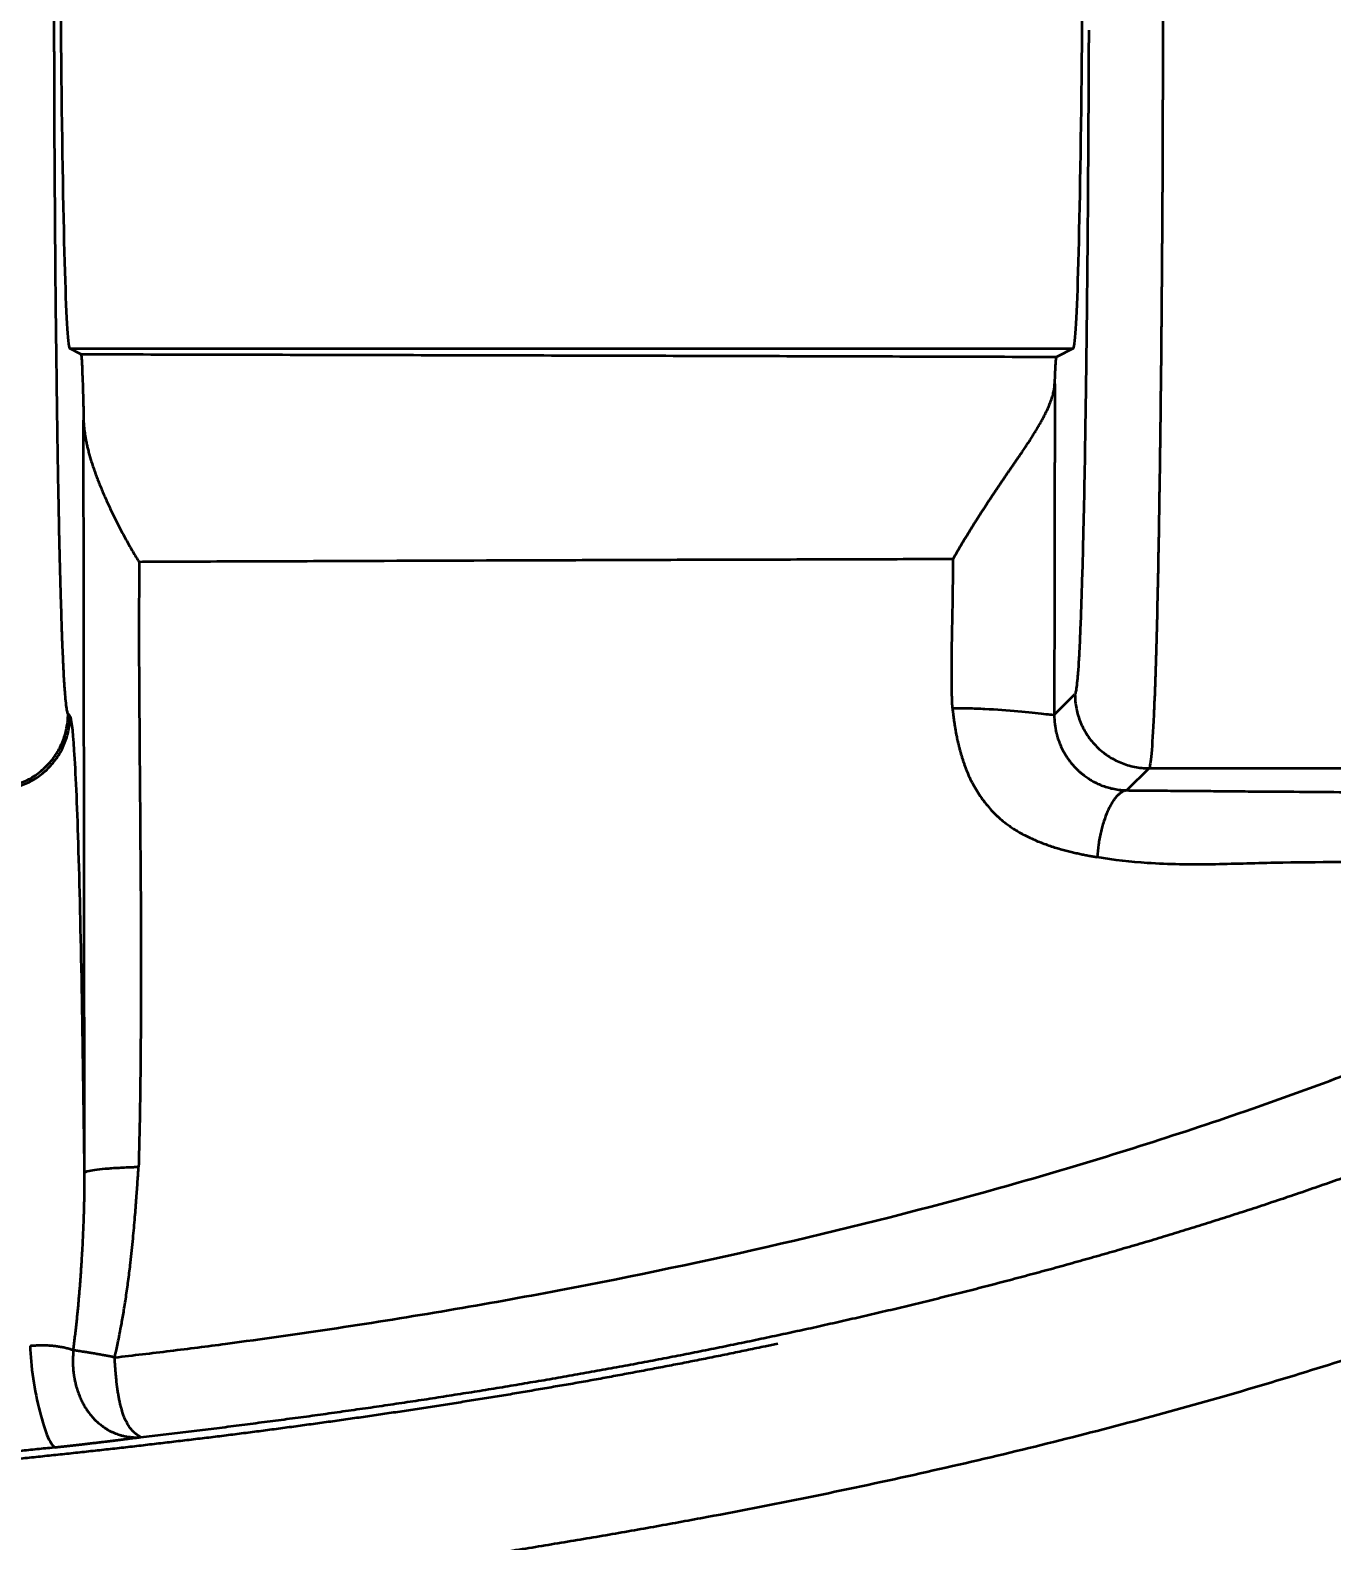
# Model space of a CAD drawing. Header units: millimetres. Extents: x -742 to 742, y -525 to 525.
# Drawn here: x -180.73 to -171.89, y 118.69 to 128.94 of the extents above; entities that cross this region are included whole.
import ezdxf

# ---------------------------------------------------------------- set-up
doc = ezdxf.new("R2010")
doc.units = ezdxf.units.MM
doc.layers.get('0').update_dxf_attribs({"lineweight": 18})
doc.layers.add('尺寸线层', color=3, linetype='Continuous', lineweight=18)
doc.layers.add('粗实线层', color=7, linetype='Continuous', lineweight=35)
doc.styles.add('标准', font='', dxfattribs={"width": 0.667})
doc.styles.get('标准').set_extended_font_data('宋体')
doc.dimstyles.new('标准', dxfattribs={"dimscale": 3, "dimtxt": 3.5, "dimasz": 4, "dimexe": 2, "dimexo": 0, "dimtad": 1, "dimdsep": 46, "dimtxsty": '标准', "dimblk": '_CAXARROW', "dimcen": 0, "dimdle": 6, "dimazin": 2, "dimtfac": 0.707107, "dimtdec": 3, "dimtmove": 2, "dimatfit": 3, "dimfxl": 1, "dimfrac": 2, "dimtolj": 1, "dimarcsym": 1})

# ---------------------------------------------------------------- blocks, each defined once
blk = doc.blocks.new('*X9')
at = {"layer": '尺寸线层', "color": 0, "lineweight": 18}
blk.add_line((-74.916, -11.807), (-74.916, -102.289), dxfattribs=at)
at = {"layer": '尺寸线层', "color": 0, "lineweight": 18, "insert": (-81.954, -94.827), "char_height": 10.5, "width": 29.85047, "attachment_point": 5, "rotation": 90, "line_spacing_factor": 1.15057, "style": '标准'}
blk.add_mtext('\\T1.1;200', dxfattribs=at)
blk = doc.blocks.new('_CAXARROW')
blk.add_hatch(color=0).paths.add_polyline_path([(0, 0), (-1, 0.125), (-1, -0.125)], flags=0)
blk = doc.blocks.new('*X12')
at = {"layer": '尺寸线层', "color": 0, "lineweight": 18}
blk.add_line((-130.485, -61.807), (-27.403, -61.807), dxfattribs=at)
at = {"layer": '尺寸线层', "color": 0, "lineweight": 18, "insert": (-37.702, -54.77), "char_height": 10.5, "width": 41.19614, "attachment_point": 5, "line_spacing_factor": 1.15057, "style": '标准'}
blk.add_mtext('\\T1.1;-210', dxfattribs=at)

msp = doc.modelspace()

# ---------------------------------------------------------------- linework, layer by layer
at = {"layer": '粗实线层'}
for p, q in [((-180.46, 126.779), (-173.649, 126.779)), ((-180.385, 126.741), (-180.46, 126.779)), ((-180.46, 126.779), (-173.649, 126.779)), ((-173.649, 126.779), (-173.761, 126.723)), ((-173.778, 124.295), (-173.637, 124.434)), ((-180.459, 124.287), (-180.472, 124.301)), ((-173.134, 123.931), (-173.284, 123.782)), ((-173.134, 123.931), (-164.983, 123.931))]:
    msp.add_line(p, q, dxfattribs=at)
for centre, start_param, end_param in [((-180.46, 130.679), 6.281918, 9.424889), ((-173.649, 130.679), 3.141481, 6.284452)]:
    msp.add_ellipse(centre, major_axis=(0, 3.9), ratio=0.017455, start_param=start_param, end_param=end_param, dxfattribs=at)
for points, knots in [([(-173.039, 129.966), (-173.039, 129.954), (-173.039, 129.928), (-173.039, 129.89), (-173.039, 129.851), (-173.039, 129.813), (-173.039, 129.774), (-173.039, 129.736), (-173.039, 129.697), (-173.039, 129.659), (-173.039, 129.62), (-173.039, 129.582), (-173.039, 129.543), (-173.039, 129.505), (-173.039, 129.466), (-173.039, 129.428), (-173.039, 129.389), (-173.04, 129.351), (-173.04, 129.312), (-173.04, 129.274), (-173.04, 129.236), (-173.04, 129.197), (-173.04, 129.159), (-173.04, 129.12), (-173.04, 129.082), (-173.04, 129.043), (-173.04, 129.005), (-173.04, 128.967), (-173.04, 128.928), (-173.04, 128.89), (-173.04, 128.852), (-173.04, 128.814), (-173.041, 128.776), (-173.041, 128.737), (-173.041, 128.699), (-173.041, 128.661), (-173.041, 128.623), (-173.041, 128.585), (-173.041, 128.547), (-173.041, 128.509), (-173.042, 128.471), (-173.042, 128.433), (-173.042, 128.395), (-173.042, 128.358), (-173.042, 128.32), (-173.042, 128.282), (-173.042, 128.245), (-173.043, 128.207), (-173.043, 128.17), (-173.043, 128.132), (-173.043, 128.095), (-173.043, 128.058), (-173.043, 128.02), (-173.044, 127.983), (-173.044, 127.946), (-173.044, 127.909), (-173.044, 127.872), (-173.044, 127.835), (-173.045, 127.798), (-173.045, 127.761), (-173.045, 127.725), (-173.045, 127.688), (-173.045, 127.652), (-173.046, 127.615), (-173.046, 127.579), (-173.046, 127.543), (-173.046, 127.506), (-173.047, 127.47), (-173.047, 127.434), (-173.047, 127.398), (-173.047, 127.363), (-173.048, 127.327), (-173.048, 127.291), (-173.048, 127.256), (-173.048, 127.22), (-173.049, 127.185), (-173.049, 127.15), (-173.049, 127.115), (-173.05, 127.08), (-173.05, 127.045), (-173.05, 127.01), (-173.05, 126.975), (-173.051, 126.941), (-173.051, 126.906), (-173.051, 126.872), (-173.052, 126.838), (-173.052, 126.804), (-173.052, 126.77), (-173.053, 126.736), (-173.053, 126.702), (-173.053, 126.669), (-173.054, 126.635), (-173.054, 126.602), (-173.054, 126.569), (-173.055, 126.535), (-173.055, 126.503), (-173.056, 126.47), (-173.056, 126.437), (-173.056, 126.405), (-173.057, 126.372), (-173.057, 126.34), (-173.057, 126.308), (-173.058, 126.276), (-173.058, 126.244), (-173.059, 126.213), (-173.059, 126.181), (-173.059, 126.15), (-173.06, 126.119), (-173.06, 126.081), (-173.061, 126.036), (-173.062, 125.986), (-173.062, 125.935), (-173.063, 125.885), (-173.064, 125.836), (-173.065, 125.787), (-173.065, 125.738), (-173.066, 125.69), (-173.067, 125.643), (-173.068, 125.596), (-173.068, 125.549), (-173.069, 125.503), (-173.07, 125.458), (-173.071, 125.413), (-173.072, 125.368), (-173.072, 125.324), (-173.073, 125.281), (-173.074, 125.238), (-173.075, 125.196), (-173.076, 125.154), (-173.077, 125.113), (-173.078, 125.073), (-173.079, 125.033), (-173.079, 124.994), (-173.08, 124.955), (-173.081, 124.917), (-173.082, 124.88), (-173.083, 124.843), (-173.084, 124.807), (-173.085, 124.771), (-173.086, 124.736), (-173.087, 124.702), (-173.088, 124.668), (-173.089, 124.636), (-173.09, 124.603), (-173.091, 124.572), (-173.092, 124.541), (-173.093, 124.511), (-173.094, 124.481), (-173.095, 124.453), (-173.096, 124.425), (-173.098, 124.397), (-173.099, 124.371), (-173.1, 124.345), (-173.101, 124.32), (-173.102, 124.303), (-173.102, 124.295)], [0, 0, 0, 0, 0.029536, 0.059086, 0.08865, 0.118229, 0.147822, 0.177428, 0.207049, 0.236685, 0.266334, 0.295997, 0.325675, 0.355367, 0.385073, 0.414793, 0.444527, 0.474276, 0.504038, 0.533815, 0.563606, 0.593411, 0.623231, 0.653064, 0.682912, 0.712774, 0.74265, 0.77254, 0.802444, 0.832363, 0.862295, 0.892242, 0.922203, 0.952178, 0.982168, 1.012171, 1.042189, 1.072221, 1.102267, 1.132327, 1.162402, 1.19249, 1.222593, 1.25271, 1.282841, 1.312986, 1.343146, 1.37332, 1.403507, 1.43371, 1.463926, 1.494156, 1.524401, 1.554659, 1.584932, 1.615219, 1.645521, 1.675836, 1.706166, 1.73651, 1.766868, 1.79724, 1.827626, 1.858027, 1.888442, 1.91887, 1.949314, 1.979771, 2.010242, 2.040728, 2.071228, 2.101742, 2.13227, 2.162813, 2.193369, 2.22394, 2.254525, 2.285124, 2.315737, 2.346365, 2.377007, 2.407663, 2.438333, 2.469017, 2.499715, 2.530428, 2.561155, 2.591896, 2.622651, 2.653421, 2.684204, 2.715002, 2.745814, 2.77664, 2.807481, 2.838335, 2.869204, 2.900087, 2.930984, 2.961895, 2.992821, 3.023761, 3.054715, 3.085683, 3.116665, 3.147662, 3.178672, 3.209697, 3.240736, 3.292452, 3.344217, 3.396033, 3.447899, 3.499815, 3.551781, 3.603798, 3.655865, 3.707982, 3.76015, 3.812367, 3.864635, 3.916954, 3.969322, 4.021741, 4.07421, 4.126729, 4.179299, 4.231918, 4.284588, 4.337309, 4.390079, 4.4429, 4.495771, 4.548693, 4.601664, 4.654686, 4.707758, 4.760881, 4.814053, 4.867276, 4.92055, 4.973873, 5.027247, 5.080671, 5.134145, 5.18767, 5.241245, 5.29487, 5.348545, 5.402271, 5.456047, 5.509873, 5.56375, 5.617677, 5.671654, 5.671654, 5.671654, 5.671654]), ([(-180.565, 128.78), (-180.565, 128.792), (-180.565, 128.818), (-180.566, 128.856), (-180.566, 128.894), (-180.566, 128.931), (-180.566, 128.968), (-180.566, 129.005), (-180.566, 129.042), (-180.566, 129.078), (-180.566, 129.114), (-180.566, 129.15), (-180.566, 129.186), (-180.566, 129.221), (-180.567, 129.256), (-180.567, 129.29), (-180.567, 129.325), (-180.567, 129.359), (-180.567, 129.392), (-180.567, 129.426), (-180.567, 129.459), (-180.567, 129.492), (-180.567, 129.524), (-180.567, 129.557), (-180.567, 129.588), (-180.567, 129.62), (-180.567, 129.651), (-180.567, 129.682), (-180.567, 129.713), (-180.567, 129.743), (-180.567, 129.773), (-180.567, 129.803), (-180.567, 129.823), (-180.567, 129.833)], [0, 0, 0, 0, 0.038714, 0.077111, 0.115191, 0.152955, 0.190402, 0.227532, 0.264346, 0.300844, 0.337025, 0.372889, 0.408438, 0.44367, 0.478585, 0.513185, 0.547468, 0.581435, 0.615086, 0.648421, 0.68144, 0.714143, 0.74653, 0.778601, 0.810356, 0.841795, 0.872918, 0.903725, 0.934217, 0.964393, 0.994252, 1.023797, 1.053025, 1.053025, 1.053025, 1.053025]), ([(-173.544, 128.939), (-173.544, 128.926), (-173.544, 128.9), (-173.544, 128.858), (-173.545, 128.815), (-173.545, 128.77), (-173.545, 128.723), (-173.545, 128.674), (-173.545, 128.622), (-173.546, 128.569), (-173.546, 128.514), (-173.546, 128.457), (-173.546, 128.398), (-173.547, 128.337), (-173.547, 128.274), (-173.547, 128.21), (-173.548, 128.066), (-173.55, 127.871), (-173.551, 127.651), (-173.552, 127.503), (-173.554, 127.368), (-173.555, 127.223), (-173.557, 127.048), (-173.559, 126.877), (-173.561, 126.71), (-173.563, 126.547), (-173.565, 126.389), (-173.568, 126.236), (-173.57, 126.076), (-173.574, 125.84), (-173.58, 125.579), (-173.586, 125.319), (-173.592, 125.145), (-173.596, 125.024), (-173.598, 124.948), (-173.601, 124.89), (-173.603, 124.835), (-173.605, 124.781), (-173.608, 124.728), (-173.61, 124.684), (-173.613, 124.647), (-173.614, 124.617), (-173.616, 124.594), (-173.618, 124.575), (-173.618, 124.564), (-173.619, 124.559)], [0, 0, 0, 0, 0.02687, 0.055202, 0.084997, 0.116254, 0.148974, 0.183157, 0.218803, 0.255912, 0.294484, 0.334519, 0.376018, 0.418982, 0.463409, 0.509301, 0.556657, 0.770041, 0.932165, 1.043005, 1.102546, 1.239923, 1.37731, 1.514705, 1.652109, 1.789521, 1.926942, 2.064372, 2.201811, 2.373002, 2.750857, 3.025964, 3.295302, 3.43724, 3.556413, 3.652822, 3.726467, 3.845426, 3.953771, 4.051506, 4.13863, 4.215146, 4.281053, 4.336353, 4.381046, 4.381046, 4.381046, 4.381046]), ([(-180.49, 124.42), (-180.49, 124.423), (-180.491, 124.429), (-180.492, 124.438), (-180.492, 124.448), (-180.493, 124.459), (-180.494, 124.47), (-180.495, 124.483), (-180.496, 124.497), (-180.497, 124.511), (-180.498, 124.527), (-180.499, 124.544), (-180.5, 124.562), (-180.501, 124.582), (-180.502, 124.603), (-180.503, 124.625), (-180.505, 124.676), (-180.509, 124.753), (-180.513, 124.853), (-180.515, 124.927), (-180.517, 125), (-180.52, 125.082), (-180.523, 125.189), (-180.526, 125.303), (-180.529, 125.422), (-180.532, 125.548), (-180.534, 125.679), (-180.537, 125.816), (-180.54, 125.97), (-180.544, 126.218), (-180.548, 126.536), (-180.553, 126.915), (-180.556, 127.21), (-180.558, 127.445), (-180.559, 127.606), (-180.56, 127.737), (-180.561, 127.87), (-180.562, 128.009), (-180.563, 128.161), (-180.563, 128.3), (-180.564, 128.424), (-180.564, 128.534), (-180.565, 128.629), (-180.565, 128.71), (-180.565, 128.758), (-180.565, 128.78)], [0, 0, 0, 0, 0.026719, 0.054898, 0.084535, 0.115632, 0.148188, 0.182204, 0.217679, 0.254614, 0.293009, 0.332864, 0.37418, 0.416956, 0.461192, 0.50689, 0.55405, 0.763955, 0.924494, 1.035645, 1.097392, 1.234135, 1.370886, 1.507646, 1.644415, 1.781192, 1.917977, 2.054771, 2.191574, 2.362065, 2.738071, 3.012077, 3.279981, 3.42174, 3.540519, 3.636319, 3.70914, 3.827465, 3.93525, 4.032495, 4.119204, 4.195376, 4.261013, 4.316115, 4.360682, 4.360682, 4.360682, 4.360682]), ([(-180.385, 126.741), (-180.384, 126.74), (-180.382, 126.729), (-180.379, 126.698), (-180.379, 126.686), (-180.377, 126.664), (-180.377, 126.656), (-180.376, 126.639), (-180.376, 126.63), (-180.374, 126.582), (-180.372, 126.536), (-180.37, 126.454), (-180.369, 126.425), (-180.368, 126.378), (-180.368, 126.362), (-180.367, 126.328), (-180.367, 126.311), (-180.366, 126.293)], [0, 0, 0, 0, 0.1121794, 0.1121794, 0.1682692, 0.1682692, 0.196314, 0.196314, 0.2243589, 0.2243589, 0.3365383, 0.3365383, 0.3926281, 0.3926281, 0.4206729, 0.4206729, 0.4487178, 0.4487178, 0.4487178, 0.4487178]), ([(-173.774, 126.541), (-173.773, 126.571), (-173.772, 126.598), (-173.77, 126.643), (-173.769, 126.661), (-173.767, 126.691), (-173.766, 126.703), (-173.763, 126.718), (-173.762, 126.722), (-173.761, 126.723)], [0, 0, 0, 0, 0.045635, 0.045635, 0.09127, 0.09127, 0.1369049, 0.1369049, 0.1825399, 0.1825399, 0.1825399, 0.1825399]), ([(-174.465, 125.35), (-174.461, 125.356), (-174.455, 125.368), (-174.444, 125.386), (-174.434, 125.404), (-174.423, 125.422), (-174.413, 125.44), (-174.402, 125.458), (-174.392, 125.476), (-174.381, 125.494), (-174.37, 125.511), (-174.359, 125.529), (-174.348, 125.547), (-174.337, 125.565), (-174.326, 125.583), (-174.315, 125.6), (-174.304, 125.618), (-174.293, 125.636), (-174.281, 125.653), (-174.27, 125.671), (-174.259, 125.688), (-174.247, 125.706), (-174.236, 125.723), (-174.225, 125.741), (-174.213, 125.758), (-174.202, 125.775), (-174.191, 125.792), (-174.179, 125.809), (-174.168, 125.826), (-174.156, 125.843), (-174.145, 125.86), (-174.134, 125.877), (-174.122, 125.893), (-174.111, 125.91), (-174.1, 125.927), (-174.089, 125.943), (-174.077, 125.959), (-174.066, 125.976), (-174.055, 125.992), (-174.044, 126.008), (-174.033, 126.024), (-174.018, 126.045), (-174.001, 126.07), (-173.98, 126.101), (-173.961, 126.13), (-173.942, 126.159), (-173.924, 126.186), (-173.908, 126.213), (-173.892, 126.239), (-173.878, 126.264), (-173.864, 126.288), (-173.851, 126.311), (-173.84, 126.334), (-173.829, 126.355), (-173.82, 126.376), (-173.811, 126.396), (-173.804, 126.415), (-173.797, 126.433), (-173.791, 126.451), (-173.786, 126.468), (-173.782, 126.484), (-173.779, 126.499), (-173.777, 126.514), (-173.775, 126.528), (-173.775, 126.537), (-173.775, 126.541)], [0, 0, 0, 0, 0.018119, 0.036254, 0.054405, 0.072571, 0.09075, 0.108942, 0.127144, 0.145357, 0.163578, 0.181806, 0.200041, 0.21828, 0.236522, 0.254766, 0.27301, 0.291252, 0.309493, 0.327728, 0.345959, 0.364182, 0.382396, 0.4006, 0.418792, 0.436971, 0.455135, 0.473282, 0.491412, 0.509522, 0.52761, 0.545677, 0.563719, 0.581734, 0.599721, 0.617678, 0.635602, 0.653491, 0.671345, 0.68916, 0.706936, 0.72467, 0.759761, 0.79412, 0.827756, 0.860683, 0.892916, 0.924474, 0.955378, 0.985652, 1.015323, 1.044419, 1.072971, 1.101013, 1.128581, 1.155709, 1.182428, 1.208768, 1.234759, 1.260429, 1.285802, 1.310903, 1.335755, 1.360378, 1.384792, 1.384792, 1.384792, 1.384792]), ([(-180.36, 121.188), (-180.36, 121.214), (-180.36, 121.268), (-180.36, 121.374), (-180.361, 121.507), (-180.361, 121.666), (-180.361, 121.985), (-180.362, 122.676), (-180.363, 123.527), (-180.364, 124.378), (-180.365, 125.016), (-180.366, 125.548), (-180.366, 125.974), (-180.366, 126.187), (-180.366, 126.293)], [0, 0, 0, 0, 0.079772, 0.159544, 0.319088, 0.478632, 0.638177, 1.276353, 2.552706, 3.190883, 3.829059, 4.467236, 4.786324, 5.105413, 5.105413, 5.105413, 5.105413]), ([(-180.366, 126.293), (-180.366, 126.29), (-180.366, 126.283), (-180.366, 126.272), (-180.365, 126.261), (-180.364, 126.249), (-180.363, 126.238), (-180.362, 126.226), (-180.36, 126.213), (-180.358, 126.201), (-180.356, 126.188), (-180.354, 126.175), (-180.352, 126.162), (-180.349, 126.148), (-180.346, 126.134), (-180.343, 126.12), (-180.34, 126.106), (-180.336, 126.091), (-180.332, 126.076), (-180.328, 126.06), (-180.324, 126.045), (-180.319, 126.029), (-180.314, 126.013), (-180.309, 125.996), (-180.303, 125.979), (-180.297, 125.962), (-180.291, 125.945), (-180.285, 125.927), (-180.278, 125.909), (-180.271, 125.891), (-180.264, 125.872), (-180.256, 125.853), (-180.246, 125.829), (-180.234, 125.799), (-180.218, 125.763), (-180.202, 125.728), (-180.185, 125.692), (-180.168, 125.656), (-180.151, 125.62), (-180.132, 125.584), (-180.113, 125.548), (-180.094, 125.512), (-180.074, 125.475), (-180.054, 125.439), (-180.033, 125.403), (-180.011, 125.367), (-179.997, 125.343), (-179.989, 125.331)], [0, 0, 0, 0, 0.013221, 0.02666, 0.040319, 0.054199, 0.068303, 0.082631, 0.097186, 0.111969, 0.126982, 0.142226, 0.157702, 0.173413, 0.18936, 0.205544, 0.221967, 0.23863, 0.255534, 0.272682, 0.290074, 0.307712, 0.325596, 0.343728, 0.36211, 0.380741, 0.399624, 0.418759, 0.438146, 0.457787, 0.477683, 0.497833, 0.518239, 0.555503, 0.592821, 0.630189, 0.667602, 0.705055, 0.742543, 0.780061, 0.817601, 0.85516, 0.89273, 0.930305, 0.96788, 1.005448, 1.043004, 1.043004, 1.043004, 1.043004]), ([(-179.989, 125.331), (-179.989, 125.29), (-179.99, 125.178), (-179.991, 124.966), (-179.991, 124.666), (-179.989, 124.377), (-179.987, 124.133), (-179.986, 123.962), (-179.984, 123.751), (-179.982, 123.524), (-179.981, 123.296), (-179.979, 123.108), (-179.978, 122.937), (-179.978, 122.793), (-179.978, 122.673), (-179.978, 122.577), (-179.978, 122.474), (-179.978, 122.366), (-179.978, 122.242), (-179.979, 122.103), (-179.98, 121.947), (-179.982, 121.781), (-179.984, 121.605), (-179.988, 121.419), (-179.992, 121.292), (-179.993, 121.227)], [0, 0, 0, 0, 0.123076, 0.334957, 0.635716, 1.025498, 1.198905, 1.369904, 1.538446, 1.829844, 2.051505, 2.222548, 2.393604, 2.564649, 2.655548, 2.752319, 2.854961, 2.963475, 3.077862, 3.224546, 3.381013, 3.547265, 3.723302, 3.909104, 4.104578, 4.104578, 4.104578, 4.104578]), ([(-174.465, 125.35), (-174.521, 125.35), (-174.634, 125.35), (-174.859, 125.349), (-175.142, 125.348), (-175.482, 125.347), (-175.937, 125.346), (-176.509, 125.344), (-177.428, 125.341), (-178.239, 125.338), (-178.937, 125.335), (-179.287, 125.334), (-179.579, 125.333), (-179.784, 125.332), (-179.901, 125.332), (-179.96, 125.331), (-179.989, 125.331)], [0, 0, 0, 0, 0.172635, 0.345269, 0.690538, 1.035808, 1.381077, 2.071615, 2.762153, 4.14323, 4.488499, 4.833769, 5.179038, 5.351672, 5.43799, 5.524307, 5.524307, 5.524307, 5.524307]), ([(-174.469, 124.339), (-174.469, 124.351), (-174.47, 124.377), (-174.472, 124.416), (-174.473, 124.457), (-174.473, 124.499), (-174.474, 124.543), (-174.474, 124.588), (-174.474, 124.635), (-174.473, 124.683), (-174.473, 124.733), (-174.472, 124.785), (-174.471, 124.832), (-174.47, 124.889), (-174.468, 124.974), (-174.466, 125.079), (-174.465, 125.185), (-174.464, 125.271), (-174.465, 125.325), (-174.465, 125.35)], [0, 0, 0, 0, 0.037878, 0.077216, 0.118021, 0.160305, 0.204084, 0.249377, 0.296207, 0.344599, 0.394584, 0.446195, 0.499469, 0.534913, 0.618871, 0.752343, 0.850048, 0.936556, 1.011611, 1.011611, 1.011611, 1.011611]), ([(-173.637, 124.434), (-173.637, 124.401), (-173.634, 124.368), (-173.621, 124.304), (-173.612, 124.272), (-173.586, 124.211), (-173.571, 124.182), (-173.534, 124.127), (-173.513, 124.102), (-173.467, 124.055), (-173.441, 124.034), (-173.386, 123.998), (-173.357, 123.982), (-173.296, 123.957), (-173.265, 123.947), (-173.2, 123.935), (-173.167, 123.931), (-173.134, 123.931)], [0, 0, 0, 0, 0.0987126, 0.0987126, 0.1974251, 0.1974251, 0.2961377, 0.2961377, 0.3948502, 0.3948502, 0.4935628, 0.4935628, 0.5922753, 0.5922753, 0.6909879, 0.6909879, 0.7897005, 0.7897005, 0.7897005, 0.7897005]), ([(-174.469, 124.339), (-174.435, 124.34), (-174.364, 124.34), (-174.21, 124.334), (-174.016, 124.319), (-173.864, 124.302), (-173.792, 124.295), (-173.778, 124.294), (-173.778, 124.295)], [0, 0, 0, 0, 0.0866088, 0.1732176, 0.3464352, 0.5196529, 0.6062617, 0.6928705, 0.6928705, 0.6928705, 0.6928705]), ([(-174.469, 124.339), (-174.468, 124.33), (-174.466, 124.314), (-174.463, 124.29), (-174.46, 124.265), (-174.457, 124.241), (-174.453, 124.217), (-174.449, 124.193), (-174.445, 124.17), (-174.44, 124.146), (-174.436, 124.123), (-174.43, 124.1), (-174.425, 124.077), (-174.419, 124.055), (-174.413, 124.033), (-174.406, 124.011), (-174.399, 123.989), (-174.392, 123.968), (-174.381, 123.936), (-174.365, 123.895), (-174.342, 123.846), (-174.316, 123.798), (-174.288, 123.753), (-174.257, 123.709), (-174.223, 123.667), (-174.194, 123.635), (-174.17, 123.611), (-174.152, 123.594), (-174.131, 123.577), (-174.108, 123.558), (-174.082, 123.539), (-174.053, 123.52), (-174.022, 123.501), (-173.987, 123.481), (-173.95, 123.463), (-173.909, 123.444), (-173.868, 123.427), (-173.826, 123.412), (-173.786, 123.398), (-173.746, 123.386), (-173.709, 123.376), (-173.673, 123.366), (-173.638, 123.358), (-173.604, 123.351), (-173.572, 123.344), (-173.542, 123.338), (-173.513, 123.333), (-173.495, 123.33), (-173.486, 123.328)], [0, 0, 0, 0, 0.023564, 0.047053, 0.070454, 0.093762, 0.116967, 0.140065, 0.163048, 0.185911, 0.208652, 0.231266, 0.25375, 0.276101, 0.298318, 0.320399, 0.342343, 0.36415, 0.385821, 0.439217, 0.492363, 0.545363, 0.598328, 0.651414, 0.704811, 0.758707, 0.781299, 0.806378, 0.833975, 0.864116, 0.896822, 0.932102, 0.969957, 1.010385, 1.053391, 1.098972, 1.147114, 1.192693, 1.236579, 1.278761, 1.319238, 1.358009, 1.395077, 1.430447, 1.464126, 1.496123, 1.526451, 1.555124, 1.555124, 1.555124, 1.555124]), ([(-180.975, 123.798), (-180.942, 123.798), (-180.909, 123.801), (-180.845, 123.814), (-180.813, 123.824), (-180.752, 123.849), (-180.723, 123.864), (-180.669, 123.901), (-180.643, 123.922), (-180.596, 123.969), (-180.575, 123.994), (-180.539, 124.049), (-180.523, 124.078), (-180.498, 124.139), (-180.488, 124.17), (-180.475, 124.235), (-180.472, 124.268), (-180.472, 124.301)], [0, 0, 0, 0, 0.0987126, 0.0987126, 0.1974251, 0.1974251, 0.2961377, 0.2961377, 0.3948503, 0.3948503, 0.4935629, 0.4935629, 0.5922754, 0.5922754, 0.690988, 0.690988, 0.7897006, 0.7897006, 0.7897006, 0.7897006]), ([(-180.606, 123.932), (-180.583, 123.955), (-180.562, 123.981), (-180.525, 124.035), (-180.51, 124.064), (-180.485, 124.125), (-180.475, 124.157), (-180.462, 124.221), (-180.459, 124.254), (-180.459, 124.287)], [0, 0, 0, 0, 0.0985849, 0.0985849, 0.1971697, 0.1971697, 0.2957546, 0.2957546, 0.3943394, 0.3943394, 0.3943394, 0.3943394]), ([(-180.36, 121.188), (-180.365, 121.649), (-180.377, 122.477), (-180.401, 123.48), (-180.429, 124.12), (-180.449, 124.275), (-180.459, 124.287)], [0, 0, 0, 0, 0.775612, 1.551224, 2.326835, 3.102437, 3.102437, 3.102437, 3.102437]), ([(-173.778, 124.295), (-173.778, 124.291), (-173.778, 124.285), (-173.778, 124.275), (-173.777, 124.265), (-173.776, 124.255), (-173.776, 124.245), (-173.775, 124.235), (-173.773, 124.225), (-173.772, 124.215), (-173.77, 124.205), (-173.769, 124.195), (-173.767, 124.185), (-173.765, 124.175), (-173.762, 124.166), (-173.76, 124.156), (-173.757, 124.146), (-173.754, 124.136), (-173.751, 124.127), (-173.747, 124.117), (-173.744, 124.108), (-173.74, 124.098), (-173.736, 124.089), (-173.732, 124.079), (-173.728, 124.07), (-173.723, 124.061), (-173.719, 124.052), (-173.714, 124.043), (-173.709, 124.034), (-173.703, 124.025), (-173.698, 124.016), (-173.692, 124.008), (-173.687, 123.999), (-173.681, 123.991), (-173.674, 123.982), (-173.668, 123.974), (-173.662, 123.966), (-173.655, 123.958), (-173.648, 123.95), (-173.641, 123.942), (-173.634, 123.935), (-173.627, 123.928), (-173.619, 123.92), (-173.612, 123.913), (-173.604, 123.906), (-173.596, 123.899), (-173.588, 123.893), (-173.579, 123.885), (-173.568, 123.877), (-173.555, 123.868), (-173.542, 123.859), (-173.528, 123.851), (-173.513, 123.842), (-173.497, 123.834), (-173.481, 123.826), (-173.465, 123.819), (-173.447, 123.812), (-173.429, 123.806), (-173.41, 123.8), (-173.391, 123.795), (-173.37, 123.791), (-173.35, 123.787), (-173.328, 123.784), (-173.306, 123.782), (-173.291, 123.782), (-173.284, 123.782)], [0, 0, 0, 0, 0.0084399, 0.0169167, 0.0254313, 0.0339848, 0.0425782, 0.0512125, 0.0598885, 0.0686074, 0.0773699, 0.0861771, 0.0950299, 0.1039291, 0.1128757, 0.1218704, 0.1309143, 0.140008, 0.1491525, 0.1583486, 0.167597, 0.1768985, 0.186254, 0.1956642, 0.2051298, 0.2146515, 0.2242302, 0.2338664, 0.243561, 0.2533145, 0.2631276, 0.2730011, 0.2829356, 0.2929316, 0.3029899, 0.313111, 0.3232955, 0.333544, 0.3438572, 0.3542355, 0.3646796, 0.3751899, 0.3857671, 0.3964116, 0.4071239, 0.4179046, 0.4287542, 0.4396731, 0.4554746, 0.4718702, 0.4888608, 0.506447, 0.5246293, 0.5434082, 0.5627843, 0.5827579, 0.6033295, 0.6244994, 0.6462679, 0.6686354, 0.6916021, 0.7151683, 0.7393342, 0.7641, 0.7894659, 0.7894659, 0.7894659, 0.7894659]), ([(-173.102, 124.295), (-173.107, 124.181), (-173.113, 124.093), (-173.123, 123.971), (-173.129, 123.937), (-173.134, 123.931)], [0, 0, 0, 0, 0.1830516, 0.1830516, 0.3661031, 0.3661031, 0.3661031, 0.3661031]), ([(-180.962, 123.785), (-180.929, 123.785), (-180.896, 123.788), (-180.831, 123.801), (-180.8, 123.81), (-180.739, 123.835), (-180.71, 123.851), (-180.655, 123.888), (-180.629, 123.909), (-180.606, 123.932)], [0, 0, 0, 0, 0.0986568, 0.0986568, 0.1973136, 0.1973136, 0.2959704, 0.2959704, 0.3946272, 0.3946272, 0.3946272, 0.3946272]), ([(-173.284, 123.782), (-173.285, 123.782), (-173.288, 123.781), (-173.294, 123.78), (-173.304, 123.778), (-173.319, 123.771), (-173.336, 123.759), (-173.353, 123.742), (-173.37, 123.722), (-173.386, 123.698), (-173.401, 123.67), (-173.421, 123.63), (-173.438, 123.584), (-173.451, 123.541), (-173.458, 123.515), (-173.464, 123.489), (-173.471, 123.455), (-173.48, 123.4), (-173.484, 123.357), (-173.486, 123.328)], [0, 0, 0, 0, 0.0081694, 0.0163389, 0.0326777, 0.0653554, 0.0980331, 0.1307108, 0.1633885, 0.1960662, 0.228744, 0.2614217, 0.3267771, 0.3594548, 0.3757936, 0.3921325, 0.4248102, 0.4574879, 0.5230165, 0.5230165, 0.5230165, 0.5230165]), ([(-173.284, 123.782), (-173.281, 123.782), (-173.274, 123.782), (-173.261, 123.781), (-173.238, 123.781), (-173.205, 123.781), (-173.166, 123.781), (-173.114, 123.78), (-173.048, 123.78), (-172.944, 123.779), (-172.813, 123.778), (-172.657, 123.777), (-172.501, 123.775), (-172.294, 123.774), (-172.035, 123.772), (-171.726, 123.769), (-171.418, 123.766), (-171.112, 123.764), (-170.705, 123.76), (-170.301, 123.756), (-169.899, 123.752), (-169.599, 123.749), (-169.3, 123.746), (-169.052, 123.744), (-168.855, 123.742), (-168.731, 123.741), (-168.633, 123.74), (-168.559, 123.739), (-168.498, 123.738), (-168.455, 123.738), (-168.43, 123.738), (-168.418, 123.737), (-168.412, 123.737)], [0, 0, 0, 0, 0.009516, 0.019032, 0.038064, 0.076127, 0.114191, 0.152255, 0.228382, 0.304509, 0.456764, 0.609018, 0.761273, 0.913528, 1.218037, 1.522546, 1.827055, 2.131564, 2.436074, 3.045092, 3.349601, 3.65411, 3.95862, 4.263129, 4.415384, 4.567638, 4.643765, 4.719893, 4.79602, 4.834084, 4.853116, 4.872147, 4.872147, 4.872147, 4.872147]), ([(-168.67, 123.295), (-168.743, 123.296), (-168.891, 123.297), (-169.188, 123.297), (-169.489, 123.296), (-169.791, 123.294), (-170.02, 123.293), (-170.248, 123.291), (-170.439, 123.29), (-170.592, 123.289), (-170.745, 123.289), (-171.011, 123.289), (-171.543, 123.292), (-172.141, 123.297), (-172.71, 123.276), (-173.104, 123.279), (-173.37, 123.308), (-173.486, 123.328)], [0, 0, 0, 0, 0.224334, 0.448668, 0.897335, 1.121669, 1.346003, 1.570337, 1.794671, 1.906838, 2.019005, 2.243339, 2.692006, 3.589342, 4.03801, 4.486677, 4.8184, 4.8184, 4.8184, 4.8184]), ([(-180.155, 119.934), (-180.092, 119.941), (-179.967, 119.956), (-179.716, 119.986), (-179.277, 120.042), (-178.648, 120.131), (-177.892, 120.252), (-176.382, 120.524), (-174.631, 120.924), (-172.696, 121.518), (-171.524, 121.948), (-170.614, 122.327), (-169.948, 122.63), (-169.406, 122.898), (-168.982, 123.122), (-168.774, 123.237), (-168.67, 123.295)], [0, 0, 0, 0, 0.188176, 0.376353, 0.752705, 1.505411, 2.258116, 3.010822, 6.021643, 7.527054, 9.032465, 9.78517, 10.537875, 11.290581, 11.666933, 12.043286, 12.043286, 12.043286, 12.043286]), ([(-168.169, 122.794), (-168.191, 122.782), (-168.236, 122.757), (-168.303, 122.719), (-168.37, 122.682), (-168.438, 122.645), (-168.505, 122.609), (-168.573, 122.572), (-168.641, 122.536), (-168.709, 122.5), (-168.777, 122.465), (-168.845, 122.429), (-168.913, 122.394), (-168.982, 122.359), (-169.05, 122.325), (-169.119, 122.29), (-169.188, 122.256), (-169.257, 122.222), (-169.326, 122.188), (-169.395, 122.155), (-169.464, 122.122), (-169.534, 122.089), (-169.603, 122.056), (-169.673, 122.024), (-169.743, 121.991), (-169.812, 121.959), (-169.882, 121.928), (-169.952, 121.896), (-170.023, 121.865), (-170.093, 121.834), (-170.163, 121.803), (-170.234, 121.772), (-170.304, 121.742), (-170.375, 121.711), (-170.446, 121.682), (-170.517, 121.652), (-170.588, 121.622), (-170.659, 121.593), (-170.73, 121.564), (-170.801, 121.535), (-170.872, 121.507), (-170.944, 121.478), (-171.015, 121.45), (-171.087, 121.422), (-171.159, 121.394), (-171.23, 121.367), (-171.302, 121.34), (-171.374, 121.313), (-171.446, 121.286), (-171.518, 121.259), (-171.59, 121.233), (-171.663, 121.207), (-171.735, 121.181), (-171.807, 121.155), (-171.88, 121.129), (-171.953, 121.104), (-172.025, 121.079), (-172.098, 121.054), (-172.171, 121.029), (-172.243, 121.005), (-172.316, 120.98), (-172.389, 120.956), (-172.462, 120.932), (-172.536, 120.909), (-172.609, 120.885), (-172.682, 120.862), (-172.755, 120.839), (-172.829, 120.816), (-172.902, 120.793), (-172.976, 120.771), (-173.049, 120.748), (-173.123, 120.726), (-173.196, 120.704), (-173.27, 120.683), (-173.344, 120.661), (-173.418, 120.64), (-173.492, 120.619), (-173.566, 120.598), (-173.64, 120.577), (-173.714, 120.556), (-173.788, 120.536), (-173.862, 120.516), (-173.936, 120.496), (-174.01, 120.476), (-174.085, 120.456), (-174.159, 120.437), (-174.234, 120.417), (-174.308, 120.398), (-174.382, 120.379), (-174.457, 120.36), (-174.532, 120.342), (-174.606, 120.323), (-174.681, 120.305), (-174.756, 120.287), (-174.83, 120.269), (-174.905, 120.251), (-174.98, 120.234), (-175.055, 120.216), (-175.13, 120.199), (-175.205, 120.182), (-175.28, 120.165), (-175.355, 120.148), (-175.43, 120.131), (-175.505, 120.115), (-175.58, 120.099), (-175.655, 120.083), (-175.73, 120.067), (-175.805, 120.051), (-175.881, 120.035), (-175.956, 120.02), (-176.031, 120.004), (-176.107, 119.989), (-176.182, 119.974), (-176.257, 119.959), (-176.333, 119.944), (-176.408, 119.93), (-176.484, 119.915), (-176.559, 119.901), (-176.635, 119.887), (-176.71, 119.873), (-176.786, 119.859), (-176.862, 119.845), (-176.937, 119.832), (-177.013, 119.818), (-177.089, 119.805), (-177.164, 119.792), (-177.24, 119.778), (-177.316, 119.766), (-177.392, 119.753), (-177.467, 119.74), (-177.543, 119.728), (-177.619, 119.715), (-177.695, 119.703), (-177.771, 119.691), (-177.847, 119.679), (-177.923, 119.667), (-177.998, 119.655), (-178.074, 119.644), (-178.15, 119.632), (-178.226, 119.621), (-178.302, 119.61), (-178.378, 119.598), (-178.454, 119.587), (-178.53, 119.577), (-178.607, 119.566), (-178.683, 119.555), (-178.759, 119.545), (-178.835, 119.534), (-178.911, 119.524), (-178.987, 119.514), (-179.063, 119.504), (-179.139, 119.494), (-179.216, 119.484), (-179.292, 119.474), (-179.368, 119.464), (-179.444, 119.455), (-179.52, 119.446), (-179.597, 119.436), (-179.673, 119.427), (-179.749, 119.418), (-179.825, 119.409), (-179.902, 119.4), (-179.953, 119.394), (-179.978, 119.391)], [0, 0, 0, 0, 0.079197, 0.158361, 0.237493, 0.316593, 0.395661, 0.474697, 0.553701, 0.632674, 0.711616, 0.790526, 0.869404, 0.948252, 1.027069, 1.105854, 1.184609, 1.263332, 1.342025, 1.420687, 1.499318, 1.577919, 1.656488, 1.735027, 1.813535, 1.892012, 1.970458, 2.048873, 2.127257, 2.205609, 2.283931, 2.362221, 2.44048, 2.518707, 2.596903, 2.675066, 2.753199, 2.831299, 2.909369, 2.987408, 3.065416, 3.143393, 3.22134, 3.299256, 3.377142, 3.454999, 3.532825, 3.610622, 3.688389, 3.766126, 3.843834, 3.921512, 3.999161, 4.076781, 4.154371, 4.231932, 4.309464, 4.386967, 4.464441, 4.541886, 4.619301, 4.696687, 4.774044, 4.851372, 4.928671, 5.005941, 5.083181, 5.160391, 5.237573, 5.314725, 5.391848, 5.468943, 5.546009, 5.623046, 5.700055, 5.777036, 5.853989, 5.930913, 6.00781, 6.084679, 6.161521, 6.238335, 6.315121, 6.391879, 6.468611, 6.545315, 6.621991, 6.698641, 6.775263, 6.851857, 6.928425, 7.004965, 7.081478, 7.157964, 7.234422, 7.310853, 7.387257, 7.463634, 7.539983, 7.616304, 7.692599, 7.768865, 7.845104, 7.921315, 7.997499, 8.073656, 8.149786, 8.22589, 8.301966, 8.378016, 8.454039, 8.530036, 8.606006, 8.68195, 8.757869, 8.833761, 8.909627, 8.985468, 9.061283, 9.137072, 9.212835, 9.288573, 9.364285, 9.439972, 9.515634, 9.59127, 9.666881, 9.742466, 9.818026, 9.893561, 9.969071, 10.044555, 10.120014, 10.195448, 10.270857, 10.34624, 10.421599, 10.496932, 10.572239, 10.647521, 10.722778, 10.79801, 10.873217, 10.948399, 11.023556, 11.098689, 11.173797, 11.248881, 11.32394, 11.398975, 11.473987, 11.548974, 11.623937, 11.698876, 11.773791, 11.848683, 11.923551, 11.998396, 12.073217, 12.148015, 12.222789, 12.29754, 12.372268, 12.372268, 12.372268, 12.372268]), ([(-167.029, 121.973), (-167.049, 121.962), (-167.089, 121.939), (-167.149, 121.905), (-167.21, 121.871), (-167.271, 121.838), (-167.332, 121.804), (-167.393, 121.771), (-167.454, 121.738), (-167.516, 121.705), (-167.577, 121.672), (-167.639, 121.639), (-167.701, 121.607), (-167.764, 121.574), (-167.826, 121.542), (-167.889, 121.51), (-167.952, 121.478), (-168.015, 121.446), (-168.078, 121.415), (-168.141, 121.383), (-168.205, 121.352), (-168.269, 121.32), (-168.333, 121.289), (-168.397, 121.258), (-168.462, 121.228), (-168.526, 121.197), (-168.591, 121.167), (-168.656, 121.136), (-168.721, 121.106), (-168.787, 121.076), (-168.852, 121.046), (-168.918, 121.016), (-168.984, 120.987), (-169.05, 120.957), (-169.116, 120.928), (-169.183, 120.899), (-169.25, 120.87), (-169.317, 120.841), (-169.384, 120.812), (-169.451, 120.784), (-169.519, 120.755), (-169.586, 120.727), (-169.654, 120.699), (-169.722, 120.671), (-169.791, 120.643), (-169.859, 120.615), (-169.928, 120.588), (-169.997, 120.56), (-170.066, 120.533), (-170.135, 120.506), (-170.205, 120.479), (-170.274, 120.452), (-170.344, 120.426), (-170.415, 120.399), (-170.485, 120.373), (-170.555, 120.347), (-170.626, 120.321), (-170.697, 120.295), (-170.768, 120.269), (-170.839, 120.243), (-170.911, 120.218), (-170.983, 120.192), (-171.054, 120.167), (-171.127, 120.142), (-171.199, 120.117), (-171.271, 120.093), (-171.344, 120.068), (-171.596, 119.983), (-172.035, 119.843), (-172.669, 119.654), (-173.323, 119.475), (-173.997, 119.304), (-174.691, 119.143), (-175.405, 118.99), (-175.946, 118.884), (-176.306, 118.818), (-176.477, 118.787), (-176.649, 118.756), (-176.821, 118.726), (-176.995, 118.697), (-177.169, 118.668), (-177.344, 118.639), (-177.519, 118.611), (-177.696, 118.584), (-177.873, 118.557), (-178.051, 118.531), (-178.23, 118.505), (-178.41, 118.479), (-178.59, 118.454), (-178.771, 118.43), (-178.953, 118.406), (-179.136, 118.383), (-179.319, 118.36), (-179.503, 118.338), (-179.688, 118.316), (-179.874, 118.295), (-180.061, 118.274), (-180.248, 118.253), (-180.436, 118.234), (-180.625, 118.214), (-180.815, 118.196), (-181.006, 118.178), (-181.197, 118.16), (-181.389, 118.143), (-181.582, 118.126), (-181.775, 118.11), (-181.97, 118.094), (-182.165, 118.079), (-182.361, 118.064), (-182.558, 118.05), (-182.755, 118.037), (-182.953, 118.024), (-183.152, 118.011), (-183.352, 117.999), (-183.553, 117.987), (-183.754, 117.976), (-183.957, 117.966), (-184.16, 117.956), (-184.363, 117.946), (-184.568, 117.937), (-184.773, 117.929), (-184.979, 117.921), (-185.186, 117.913), (-185.394, 117.906), (-185.602, 117.9), (-185.811, 117.894), (-186.021, 117.889), (-186.161, 117.886), (-186.232, 117.884)], [0, 0, 0, 0, 0.071687, 0.143464, 0.215332, 0.287291, 0.359342, 0.431487, 0.503724, 0.576055, 0.64848, 0.721001, 0.793616, 0.866327, 0.939135, 1.01204, 1.085042, 1.158143, 1.231342, 1.30464, 1.378038, 1.451536, 1.525134, 1.598834, 1.672635, 1.746539, 1.820545, 1.894655, 1.968869, 2.043186, 2.117609, 2.192137, 2.26677, 2.34151, 2.416357, 2.49131, 2.566372, 2.641542, 2.716821, 2.792208, 2.867706, 2.943314, 3.019032, 3.094862, 3.170803, 3.246856, 3.323022, 3.399301, 3.475693, 3.5522, 3.62882, 3.705556, 3.782407, 3.859374, 3.936457, 4.013657, 4.090974, 4.168408, 4.245961, 4.323632, 4.401422, 4.479332, 4.557361, 4.63551, 4.713781, 4.792172, 4.870685, 4.94932, 5.608259, 6.281821, 6.970248, 7.673766, 8.392587, 9.126911, 9.876924, 10.050099, 10.223802, 10.398037, 10.572805, 10.748108, 10.923948, 11.100327, 11.277247, 11.45471, 11.632716, 11.81127, 11.990371, 12.170022, 12.350224, 12.53098, 12.712291, 12.894159, 13.076585, 13.259571, 13.443119, 13.627231, 13.811908, 13.997151, 14.182963, 14.369344, 14.556298, 14.743824, 14.931925, 15.120602, 15.309856, 15.49969, 15.690104, 15.881101, 16.072681, 16.264847, 16.457598, 16.650938, 16.844867, 17.039387, 17.234499, 17.430204, 17.626505, 17.823401, 18.020895, 18.218988, 18.417681, 18.616976, 18.816873, 19.017375, 19.218481, 19.420195, 19.622516, 19.825446, 19.825446, 19.825446, 19.825446]), ([(-180.436, 119.982), (-180.434, 119.996), (-180.431, 120.022), (-180.426, 120.062), (-180.421, 120.102), (-180.417, 120.142), (-180.412, 120.183), (-180.408, 120.223), (-180.404, 120.263), (-180.4, 120.304), (-180.397, 120.344), (-180.393, 120.385), (-180.39, 120.426), (-180.387, 120.467), (-180.384, 120.507), (-180.381, 120.548), (-180.378, 120.599), (-180.374, 120.66), (-180.371, 120.73), (-180.368, 120.798), (-180.365, 120.866), (-180.363, 120.932), (-180.361, 120.998), (-180.36, 121.062), (-180.36, 121.125), (-180.36, 121.167), (-180.36, 121.188)], [0, 0, 0, 0, 0.039451, 0.079019, 0.118704, 0.158506, 0.198426, 0.238464, 0.27862, 0.318894, 0.359287, 0.399797, 0.440426, 0.481173, 0.522039, 0.563024, 0.604127, 0.675338, 0.745552, 0.814762, 0.882963, 0.950149, 1.016312, 1.081445, 1.145541, 1.208592, 1.208592, 1.208592, 1.208592]), ([(-180.36, 121.188), (-180.359, 121.192), (-180.332, 121.203), (-180.231, 121.215), (-180.119, 121.222), (-180.057, 121.225), (-180.021, 121.226), (-180.003, 121.227), (-179.993, 121.227)], [0, 0, 0, 0, 0.0927272, 0.2318179, 0.3013633, 0.336136, 0.3535223, 0.3708492, 0.3708492, 0.3708492, 0.3708492]), ([(-180.155, 119.934), (-180.154, 119.94), (-180.15, 119.957), (-180.143, 119.989), (-180.133, 120.035), (-180.121, 120.096), (-180.107, 120.17), (-180.091, 120.259), (-180.076, 120.359), (-180.061, 120.467), (-180.045, 120.594), (-180.031, 120.735), (-180.018, 120.881), (-180.008, 121.012), (-180, 121.125), (-179.995, 121.195), (-179.993, 121.227)], [0, 0, 0, 0, 0.018611, 0.051506, 0.098684, 0.16014, 0.235867, 0.325851, 0.430991, 0.539566, 0.651569, 0.816047, 0.963522, 1.094044, 1.207635, 1.304304, 1.304304, 1.304304, 1.304304]), ([(-186.441, 118.884), (-186.4, 118.885), (-186.32, 118.888), (-186.199, 118.893), (-186.077, 118.898), (-185.956, 118.902), (-185.835, 118.907), (-185.715, 118.912), (-185.594, 118.917), (-185.473, 118.923), (-185.352, 118.928), (-185.231, 118.934), (-185.11, 118.939), (-184.99, 118.945), (-184.869, 118.951), (-184.748, 118.957), (-184.628, 118.963), (-184.507, 118.97), (-184.387, 118.976), (-184.266, 118.983), (-184.146, 118.99), (-184.025, 118.997), (-183.905, 119.004), (-183.785, 119.011), (-183.664, 119.018), (-183.544, 119.026), (-183.424, 119.034), (-183.304, 119.041), (-183.184, 119.049), (-183.064, 119.058), (-182.944, 119.066), (-182.824, 119.075), (-182.704, 119.083), (-182.584, 119.092), (-182.464, 119.101), (-182.345, 119.111), (-182.225, 119.12), (-182.105, 119.13), (-181.986, 119.14), (-181.866, 119.15), (-181.746, 119.16), (-181.627, 119.17), (-181.508, 119.181), (-181.388, 119.192), (-181.269, 119.203), (-181.15, 119.214), (-181.03, 119.226), (-180.911, 119.237), (-180.792, 119.249), (-180.673, 119.261), (-180.554, 119.274), (-180.435, 119.286), (-180.316, 119.299), (-180.198, 119.312), (-180.079, 119.325), (-179.96, 119.339), (-179.842, 119.353), (-179.723, 119.367), (-179.605, 119.381), (-179.486, 119.395), (-179.368, 119.41), (-179.249, 119.425), (-179.131, 119.44), (-179.013, 119.456), (-178.895, 119.472), (-178.777, 119.488), (-178.659, 119.504), (-178.541, 119.521), (-178.423, 119.538), (-178.306, 119.555), (-178.188, 119.572), (-178.071, 119.59), (-177.953, 119.608), (-177.836, 119.627), (-177.718, 119.645), (-177.601, 119.664), (-177.484, 119.683), (-177.367, 119.703), (-177.25, 119.723), (-177.133, 119.743), (-177.016, 119.763), (-176.9, 119.784), (-176.783, 119.805), (-176.667, 119.827), (-176.55, 119.849), (-176.434, 119.871), (-176.318, 119.893), (-176.202, 119.916), (-176.086, 119.939), (-175.97, 119.963), (-175.854, 119.987), (-175.749, 120.009), (-175.683, 120.023), (-175.655, 120.029)], [0, 0, 0, 0, 0.118934, 0.237876, 0.356828, 0.475789, 0.59476, 0.71374, 0.832731, 0.951732, 1.070744, 1.189766, 1.3088, 1.427846, 1.546904, 1.665974, 1.785056, 1.904152, 2.023261, 2.142383, 2.26152, 2.38067, 2.499836, 2.619016, 2.738212, 2.857423, 2.976649, 3.095892, 3.21515, 3.334425, 3.453716, 3.573023, 3.692348, 3.81169, 3.93105, 4.050427, 4.169823, 4.289237, 4.40867, 4.528122, 4.647593, 4.767085, 4.886596, 5.006128, 5.125682, 5.245256, 5.364853, 5.484471, 5.604112, 5.723775, 5.84346, 5.963168, 6.082898, 6.202652, 6.322428, 6.442228, 6.562051, 6.681897, 6.801768, 6.921663, 7.041582, 7.161526, 7.281495, 7.40149, 7.521511, 7.641557, 7.761631, 7.881731, 8.001859, 8.122015, 8.2422, 8.362413, 8.482656, 8.602927, 8.723228, 8.843557, 8.963916, 9.084303, 9.20472, 9.325166, 9.445642, 9.566147, 9.686681, 9.807246, 9.927841, 10.048467, 10.169124, 10.289811, 10.410531, 10.531282, 10.652066, 10.772883, 10.859749, 10.859749, 10.859749, 10.859749]), ([(-180.729, 120.013), (-180.726, 120.013), (-180.72, 120.014), (-180.71, 120.015), (-180.701, 120.015), (-180.692, 120.016), (-180.683, 120.016), (-180.673, 120.017), (-180.664, 120.017), (-180.655, 120.017), (-180.646, 120.017), (-180.637, 120.017), (-180.628, 120.017), (-180.619, 120.017), (-180.61, 120.016), (-180.601, 120.016), (-180.592, 120.015), (-180.584, 120.015), (-180.575, 120.014), (-180.566, 120.013), (-180.556, 120.012), (-180.543, 120.01), (-180.529, 120.008), (-180.515, 120.005), (-180.501, 120.003), (-180.487, 119.999), (-180.474, 119.996), (-180.46, 119.992), (-180.448, 119.987), (-180.44, 119.984), (-180.436, 119.982)], [0, 0, 0, 0, 0.0072822, 0.0146133, 0.0219946, 0.0294277, 0.036914, 0.0444548, 0.0520512, 0.0597044, 0.0674156, 0.0751857, 0.0830157, 0.0909065, 0.0988589, 0.1068738, 0.1149518, 0.1230937, 0.1313001, 0.1395717, 0.147909, 0.1624576, 0.1775116, 0.1930773, 0.2091599, 0.2257627, 0.2428877, 0.2605358, 0.2787063, 0.2973973, 0.2973973, 0.2973973, 0.2973973]), ([(-180.436, 119.982), (-180.436, 119.979), (-180.437, 119.971), (-180.438, 119.96), (-180.438, 119.947), (-180.439, 119.933), (-180.44, 119.917), (-180.44, 119.901), (-180.439, 119.883), (-180.438, 119.864), (-180.436, 119.844), (-180.434, 119.823), (-180.431, 119.801), (-180.426, 119.778), (-180.42, 119.749), (-180.411, 119.716), (-180.398, 119.681), (-180.385, 119.65), (-180.372, 119.623), (-180.359, 119.599), (-180.346, 119.58), (-180.33, 119.557), (-180.31, 119.532), (-180.284, 119.505), (-180.259, 119.483), (-180.237, 119.466), (-180.216, 119.452), (-180.198, 119.441), (-180.184, 119.433), (-180.172, 119.428), (-180.163, 119.424), (-180.154, 119.42), (-180.146, 119.417), (-180.138, 119.414), (-180.131, 119.411), (-180.124, 119.409), (-180.117, 119.407), (-180.109, 119.405), (-180.102, 119.403), (-180.094, 119.401), (-180.086, 119.4), (-180.077, 119.398), (-180.068, 119.396), (-180.059, 119.395), (-180.05, 119.394), (-180.039, 119.393), (-180.029, 119.392), (-180.017, 119.391), (-180.005, 119.391), (-179.992, 119.391), (-179.983, 119.392), (-179.978, 119.392)], [0, 0, 0, 0, 0.0101693, 0.0214405, 0.0338136, 0.0472886, 0.0618654, 0.0775435, 0.0943223, 0.1122013, 0.1311794, 0.1512556, 0.1724287, 0.1946972, 0.2180597, 0.2576651, 0.2939837, 0.3270156, 0.3567624, 0.3832273, 0.406415, 0.4263327, 0.4679876, 0.505796, 0.5397348, 0.5697788, 0.5959218, 0.6182013, 0.6367378, 0.6479375, 0.6584634, 0.6683392, 0.6776045, 0.6863196, 0.6945705, 0.7024726, 0.7101731, 0.717849, 0.7256992, 0.7339343, 0.7427645, 0.7517547, 0.7608669, 0.7702985, 0.7802031, 0.7906926, 0.8018427, 0.8137004, 0.826291, 0.8396251, 0.8537055, 0.8537055, 0.8537055, 0.8537055]), ([(-180.155, 119.934), (-180.158, 119.935), (-180.165, 119.936), (-180.176, 119.938), (-180.187, 119.941), (-180.2, 119.943), (-180.212, 119.945), (-180.226, 119.948), (-180.239, 119.95), (-180.254, 119.953), (-180.269, 119.956), (-180.284, 119.958), (-180.3, 119.961), (-180.319, 119.964), (-180.341, 119.968), (-180.363, 119.971), (-180.383, 119.974), (-180.4, 119.977), (-180.414, 119.979), (-180.426, 119.981), (-180.432, 119.982), (-180.436, 119.982)], [0, 0, 0, 0, 0.0083046, 0.0172607, 0.0268685, 0.0371281, 0.0480396, 0.059603, 0.0718182, 0.0846854, 0.0982046, 0.1123756, 0.1271985, 0.1426733, 0.1692293, 0.1936921, 0.2160618, 0.2363386, 0.2545226, 0.2706145, 0.2846146, 0.2846146, 0.2846146, 0.2846146]), ([(-179.978, 119.392), (-179.978, 119.392), (-179.978, 119.392), (-179.979, 119.393), (-179.98, 119.393), (-179.981, 119.394), (-179.982, 119.395), (-179.984, 119.396), (-179.985, 119.397), (-179.987, 119.398), (-179.988, 119.399), (-179.99, 119.4), (-179.992, 119.401), (-179.994, 119.403), (-179.996, 119.404), (-179.998, 119.406), (-180, 119.407), (-180.003, 119.409), (-180.005, 119.411), (-180.008, 119.412), (-180.01, 119.414), (-180.013, 119.416), (-180.015, 119.418), (-180.018, 119.421), (-180.021, 119.423), (-180.023, 119.425), (-180.026, 119.428), (-180.029, 119.431), (-180.032, 119.433), (-180.034, 119.436), (-180.039, 119.441), (-180.046, 119.449), (-180.054, 119.46), (-180.063, 119.474), (-180.072, 119.49), (-180.081, 119.508), (-180.091, 119.529), (-180.098, 119.55), (-180.105, 119.57), (-180.11, 119.59), (-180.116, 119.611), (-180.121, 119.635), (-180.127, 119.662), (-180.132, 119.691), (-180.135, 119.713), (-180.137, 119.725), (-180.138, 119.729), (-180.138, 119.733), (-180.139, 119.739), (-180.14, 119.746), (-180.141, 119.755), (-180.142, 119.764), (-180.143, 119.775), (-180.144, 119.788), (-180.145, 119.801), (-180.147, 119.816), (-180.148, 119.833), (-180.15, 119.851), (-180.151, 119.87), (-180.153, 119.89), (-180.154, 119.912), (-180.155, 119.926), (-180.155, 119.934)], [0, 0, 0, 0, 0.0054698, 0.0108715, 0.0162118, 0.021497, 0.0267334, 0.031927, 0.0370834, 0.0422081, 0.0473062, 0.0523828, 0.0574423, 0.0624892, 0.0675274, 0.0725609, 0.077593, 0.0826269, 0.0876656, 0.0927117, 0.0977677, 0.1028356, 0.1079174, 0.1130148, 0.1181292, 0.1232619, 0.1284139, 0.1335861, 0.1387794, 0.1439943, 0.1492313, 0.1654527, 0.182962, 0.2018385, 0.2221314, 0.2438683, 0.2670623, 0.2917179, 0.3080823, 0.3258783, 0.3451154, 0.3657995, 0.3879339, 0.4115192, 0.4365544, 0.4382621, 0.4409003, 0.4444696, 0.4489707, 0.4544045, 0.4607721, 0.4680743, 0.4763125, 0.4854876, 0.4956007, 0.5066529, 0.5186448, 0.5315771, 0.5454497, 0.5602625, 0.5760146, 0.5927043, 0.5927043, 0.5927043, 0.5927043]), ([(-180.554, 119.323), (-180.592, 119.32), (-180.669, 119.312), (-180.784, 119.3), (-180.9, 119.289), (-181.015, 119.277), (-181.13, 119.266), (-181.245, 119.256), (-181.36, 119.245), (-181.475, 119.235), (-181.59, 119.224), (-181.705, 119.214), (-181.82, 119.205), (-181.935, 119.195), (-182.05, 119.186), (-182.165, 119.176), (-182.28, 119.167), (-182.394, 119.158), (-182.509, 119.15), (-182.624, 119.141), (-182.738, 119.133), (-182.898, 119.121), (-183.104, 119.107), (-183.357, 119.09), (-183.611, 119.074), (-183.867, 119.059), (-184.124, 119.044), (-184.383, 119.03), (-184.644, 119.016), (-184.906, 119.003), (-185.081, 118.995), (-185.169, 118.991)], [0, 0, 0, 0, 0.116586, 0.233079, 0.349478, 0.465783, 0.581994, 0.698112, 0.814137, 0.930068, 1.045907, 1.161653, 1.277307, 1.39287, 1.50834, 1.62372, 1.739008, 1.854205, 1.969311, 2.084327, 2.199252, 2.314087, 2.565569, 2.818452, 3.072739, 3.328429, 3.585526, 3.84403, 4.103944, 4.36527, 4.628012, 4.628012, 4.628012, 4.628012]), ([(-179.978, 119.391), (-179.982, 119.391), (-179.989, 119.39), (-179.999, 119.388), (-180.01, 119.387), (-180.021, 119.386), (-180.032, 119.384), (-180.043, 119.383), (-180.054, 119.381), (-180.066, 119.38), (-180.077, 119.378), (-180.088, 119.377), (-180.1, 119.375), (-180.112, 119.374), (-180.123, 119.372), (-180.135, 119.371), (-180.147, 119.369), (-180.159, 119.368), (-180.171, 119.366), (-180.184, 119.365), (-180.196, 119.363), (-180.208, 119.362), (-180.224, 119.36), (-180.243, 119.358), (-180.266, 119.355), (-180.289, 119.352), (-180.313, 119.35), (-180.337, 119.347), (-180.362, 119.344), (-180.388, 119.341), (-180.414, 119.338), (-180.441, 119.335), (-180.468, 119.332), (-180.496, 119.329), (-180.525, 119.326), (-180.544, 119.324), (-180.554, 119.323)], [0, 0, 0, 0, 0.0154499, 0.0307216, 0.0458178, 0.0607412, 0.0754948, 0.0900815, 0.1045045, 0.1187669, 0.1328721, 0.1468235, 0.1606245, 0.174279, 0.1877906, 0.2011632, 0.2144009, 0.2275078, 0.2404882, 0.2533465, 0.2660871, 0.2787147, 0.2912342, 0.31292, 0.3345933, 0.3562817, 0.3780127, 0.3998139, 0.4217123, 0.4437348, 0.4659078, 0.488257, 0.5108077, 0.5335844, 0.556611, 0.5799106, 0.5799106, 0.5799106, 0.5799106])]:
    msp.add_open_spline(points, degree=3, knots=knots, dxfattribs=at)
for points, degree in [([(-180.385, 126.741), (-179.822, 126.74), (-178.699, 126.737), (-177.032, 126.733), (-175.384, 126.728), (-174.299, 126.725), (-173.761, 126.723)], 3), ([(-173.774, 126.541), (-173.776, 125.437), (-173.778, 124.295)], 2), ([(-173.619, 124.559), (-173.621, 124.535), (-173.625, 124.492), (-173.631, 124.45), (-173.635, 124.437), (-173.637, 124.434)], 3), ([(-180.472, 124.301), (-180.474, 124.304), (-180.478, 124.317), (-180.484, 124.356), (-180.488, 124.397), (-180.49, 124.42)], 3), ([(-180.729, 120.013), (-180.728, 119.946), (-180.713, 119.792), (-180.666, 119.558), (-180.608, 119.375), (-180.571, 119.323), (-180.554, 119.323)], 3)]:
    msp.add_open_spline(points, degree=degree, dxfattribs=at)

# ---------------------------------------------------------------- dimensions: what is measured, and where the dimension line sits
at = {"layer": '尺寸线层', "lineweight": 18}
for feature_location, offset, dtype, picture, middle in [((-74.916, -11.807), (0, -83.019), 1, '*X9', (-81.954, -94.827)), ((-130.485, -61.807), (92.783, 0), 0, '*X12', (-37.702, -54.77))]:
    dim = msp.add_ordinate_dim(feature_location=feature_location, offset=offset, dtype=dtype, origin=(-274.916, 148.193), dimstyle='标准', override={"dimsah": 1, "dimclre": 0, "dimtfill": 1, "dimtzin": 8}, dxfattribs=at)
    dim.commit()
    dim.dimension.update_dxf_attribs({"geometry": picture, "text_midpoint": middle})

doc.saveas('drawing.dxf')
